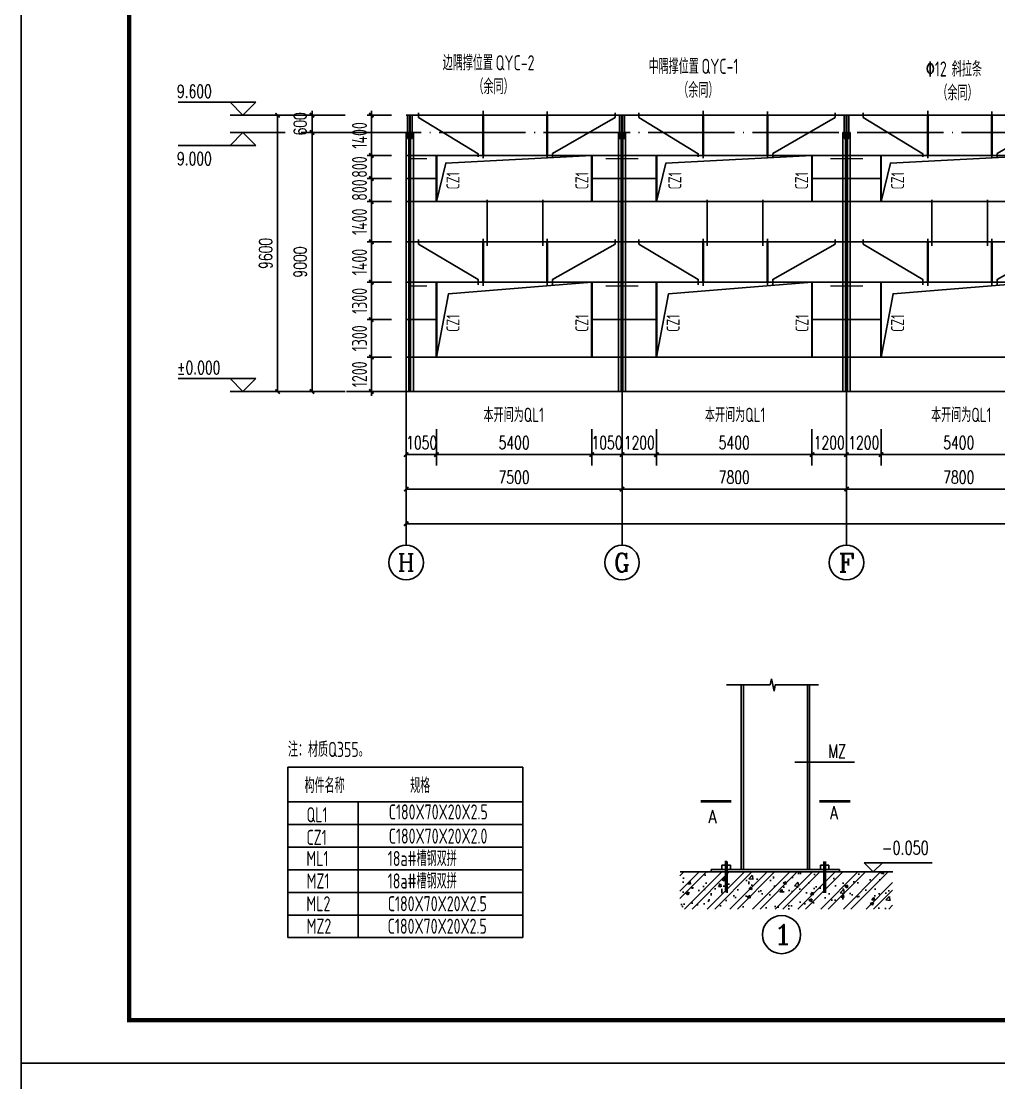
# Model space of a CAD drawing. Header units: millimetres. Extents: x 6950065 to 7140129, y 16284814 to 19754034.
# Drawn here: x 6955997 to 6989963, y 18150450 to 18187329 of the extents above; entities that cross this region are included whole.
import ezdxf
from ezdxf.enums import TextEntityAlignment as Align

# ---------------------------------------------------------------- set-up
doc = ezdxf.new("R2010")
doc.units = ezdxf.units.MM
doc.header["$LTSCALE"] = 1500
doc.header["$MEASUREMENT"] = 0
doc.linetypes.add('DOTE', pattern=[2.42, 2, -0.2, 0.02, -0.2])
doc.layers.get('Defpoints').update_dxf_attribs({"color": 1})
for name, color, linetype in [('03', 3, 'Continuous'), ('2', 2, 'Continuous'), ('3T_WOOD', 21, 'Continuous'), ('AXIS_TEXT', 7, 'Continuous'), ('AXIS_外部', 171, 'Continuous'), ('C型钢', 6, 'Continuous'), ('dim', 7, 'Continuous'), ('GY_QZ', 4, 'Continuous'), ('HYTK-GK', 7, 'Continuous'), ('L3', 3, 'Continuous'), ('LS', 2, 'Continuous'), ('PUB_DIM', 161, 'Continuous'), ('PUB_TEXT', 7, 'Continuous'), ('S-TEXT', 7, 'Continuous'), ('TEXT', 7, 'Continuous'), ('TK', 4, 'Continuous'), ('屋面隅撑', 7, 'Continuous'), ('檩条拉条', 253, 'Continuous'), ('钢梁', 27, 'Continuous')]:
    doc.layers.add(name, color=color, linetype=linetype)
doc.styles.add('_TCH_AXIS', font='COMPLEX', dxfattribs={"bigfont": 'GBCBIG'})
doc.styles.add('_TCH_DIM', font='SIMPLEX', dxfattribs={"bigfont": 'GBCBIG'})
doc.styles.add('_TCH_DIM_T3', font='SIMPLEX', dxfattribs={"width": 0.705882, "bigfont": 'GBCBIG'})
doc.styles.add('COMP', font='COMPLEX.shx', dxfattribs={"bigfont": 'hztxt'})
doc.styles.add('COMPLEX', font='COMPLEX')
doc.styles.add('ROMANS', font='romans', dxfattribs={"width": 0.65, "height": 231.275})
doc.styles.add('TSSD_Dimension', font='Tssdeng.shx', dxfattribs={"width": 0.7, "bigfont": 'hztxt.shx'})
doc.styles.add('TSSD_Label', font='Tssdeng.shx', dxfattribs={"width": 0.7, "bigfont": 'hztxt.shx'})
doc.styles.add('TSSD_REIN', font='tssdeng.shx', dxfattribs={"width": 0.7, "bigfont": 'tssdchn.shx'})
doc.dimstyles.new('_TCH_ARCH&&150', dxfattribs={"dimtxt": 446.25, "dimasz": 150, "dimexe": 375, "dimexo": 450, "dimgap": 189.375, "dimtad": 1, "dimdec": 0, "dimzin": 0, "dimdsep": 46, "dimtxsty": '_TCH_DIM_T3', "dimblk": 'ARCHTICK', "dimcen": 0.09, "dimclrt": 7, "dimazin": 2, "dimtfac": 1, "dimtdec": 0, "dimtix": 1, "dimtmove": 2, "dimatfit": 3, "dimfxl": 0, "dimtolj": 1, "dimtzin": 0, "dimarcsym": 0})
doc.dimstyles.new('TSSD_150_150', dxfattribs={"dimtxt": 525, "dimasz": 150, "dimexe": 150, "dimexo": 375, "dimgap": 150, "dimtad": 1, "dimdec": 0, "dimzin": 0, "dimdsep": 46, "dimtxsty": 'TSSD_Dimension', "dimblk": 'ARCHTICK', "dimcen": 0, "dimdle": 150, "dimclrt": 7, "dimadec": 0, "dimazin": 0, "dimtfac": 1, "dimtdec": 0, "dimtix": 1, "dimtmove": 2, "dimatfit": 3, "dimfxl": 0, "dimtolj": 1, "dimtzin": 0, "dimarcsym": 0})

# ---------------------------------------------------------------- blocks, each defined once
blk = doc.blocks.new('23432423424242')
at = {"layer": '钢梁', "color": 4}
for p, q in [((1579435, -175582), (1579435, -174770)), ((1579435, -174770), (1579601, -174770)), ((1579505, -175582), (1579505, -174770)), ((1579531, -175582), (1579531, -174770)), ((1579601, -175582), (1579601, -174770)), ((1579435, -175582), (1579601, -175582))]:
    blk.add_line(p, q, dxfattribs=at)
at = {"layer": '钢梁'}
for p, q in [((1579393, -184370), (1579393, -175370)), ((1579643, -175370), (1579393, -175370)), ((1579488, -184370), (1579488, -175370)), ((1579548, -184370), (1579548, -175370)), ((1579643, -184370), (1579643, -175370)), ((1579393, -184370), (1579643, -184370)), ((1579393, -184370), (1579643, -184370))]:
    blk.add_line(p, q, dxfattribs=at)
blk = doc.blocks.new('_ArchTick')
at = {"color": 0, "linetype": 'ByBlock', "const_width": 0.4}
blk.add_lwpolyline([(-0.5, -0.5), (0.5, 0.5)], dxfattribs=at)
blk = doc.blocks.new('*D139')
at = {"layer": 'Defpoints', "color": 0}
for p in [(6968162, 18175664), (6969232, 18175664), (6969232, 18174464)]:
    blk.add_point(p, dxfattribs=at)
at = {"layer": 'dim', "color": 0, "lineweight": -2}
for p, q in [((6968162, 18175664), (6968162, 18175814)), ((6968857, 18175664), (6968012, 18175664)), ((6968162, 18174464), (6968162, 18175664)), ((6968857, 18174464), (6968012, 18174464)), ((6968162, 18174464), (6968162, 18174314))]:
    blk.add_line(p, q, dxfattribs=at)
at = {"layer": 'dim', "color": 0, "lineweight": -2, "xscale": 150, "yscale": 150, "zscale": 150}
for p, rotation in [((6968162, 18175664), 270), ((6968162, 18174464), 90)]:
    blk.add_blockref('_ArchTick', p, dxfattribs=dict(at, rotation=rotation))
at = {"layer": 'dim', "color": 7, "insert": (6967750, 18175064), "char_height": 525, "attachment_point": 5, "rotation": 90, "style": 'TSSD_Dimension'}
blk.add_mtext('\\A1;1200', dxfattribs=at)
blk = doc.blocks.new('*D140')
at = {"layer": 'Defpoints', "color": 0}
for p in [(6968162, 18176964), (6969232, 18176964), (6969232, 18175664)]:
    blk.add_point(p, dxfattribs=at)
at = {"layer": 'dim', "color": 0, "lineweight": -2}
for p, q in [((6968857, 18176964), (6968012, 18176964)), ((6968162, 18175514), (6968162, 18177114)), ((6968857, 18175664), (6968012, 18175664))]:
    blk.add_line(p, q, dxfattribs=at)
at = {"layer": 'dim', "color": 0, "lineweight": -2, "xscale": 150, "yscale": 150, "zscale": 150}
for p, rotation in [((6968162, 18176964), 90), ((6968162, 18175664), 270)]:
    blk.add_blockref('_ArchTick', p, dxfattribs=dict(at, rotation=rotation))
at = {"layer": 'dim', "color": 7, "insert": (6967750, 18176314), "char_height": 525, "attachment_point": 5, "rotation": 90, "style": 'TSSD_Dimension'}
blk.add_mtext('\\A1;1300', dxfattribs=at)
blk = doc.blocks.new('*D141')
at = {"layer": 'Defpoints', "color": 0}
for p in [(6968162, 18178264), (6969232, 18178264), (6969232, 18176964)]:
    blk.add_point(p, dxfattribs=at)
at = {"layer": 'dim', "color": 0, "lineweight": -2}
for p, q in [((6968162, 18176814), (6968162, 18178414)), ((6968857, 18178264), (6968012, 18178264)), ((6968857, 18176964), (6968012, 18176964))]:
    blk.add_line(p, q, dxfattribs=at)
at = {"layer": 'dim', "color": 0, "lineweight": -2, "xscale": 150, "yscale": 150, "zscale": 150}
for p, rotation in [((6968162, 18178264), 90), ((6968162, 18176964), 270)]:
    blk.add_blockref('_ArchTick', p, dxfattribs=dict(at, rotation=rotation))
at = {"layer": 'dim', "color": 7, "insert": (6967750, 18177614), "char_height": 525, "attachment_point": 5, "rotation": 90, "style": 'TSSD_Dimension'}
blk.add_mtext('\\A1;1300', dxfattribs=at)
blk = doc.blocks.new('*D142')
at = {"layer": 'Defpoints', "color": 0}
for p in [(6968162, 18179664), (6969232, 18179664), (6969232, 18178264)]:
    blk.add_point(p, dxfattribs=at)
at = {"layer": 'dim', "color": 0, "lineweight": -2}
for p, q in [((6968857, 18179664), (6968012, 18179664)), ((6968162, 18178114), (6968162, 18179814)), ((6968857, 18178264), (6968012, 18178264))]:
    blk.add_line(p, q, dxfattribs=at)
at = {"layer": 'dim', "color": 0, "lineweight": -2, "xscale": 150, "yscale": 150, "zscale": 150}
for p, rotation in [((6968162, 18179664), 90), ((6968162, 18178264), 270)]:
    blk.add_blockref('_ArchTick', p, dxfattribs=dict(at, rotation=rotation))
at = {"layer": 'dim', "color": 7, "insert": (6967750, 18178964), "char_height": 525, "attachment_point": 5, "rotation": 90, "style": 'TSSD_Dimension'}
blk.add_mtext('\\A1;1400', dxfattribs=at)
blk = doc.blocks.new('*D143')
at = {"layer": 'Defpoints', "color": 0}
for p in [(6968162, 18181064), (6969232, 18181064), (6969232, 18179664)]:
    blk.add_point(p, dxfattribs=at)
at = {"layer": 'dim', "color": 0, "lineweight": -2}
for p, q in [((6968857, 18181064), (6968012, 18181064)), ((6968162, 18179514), (6968162, 18181214)), ((6968857, 18179664), (6968012, 18179664))]:
    blk.add_line(p, q, dxfattribs=at)
at = {"layer": 'dim', "color": 0, "lineweight": -2, "xscale": 150, "yscale": 150, "zscale": 150}
for p, rotation in [((6968162, 18181064), 90), ((6968162, 18179664), 270)]:
    blk.add_blockref('_ArchTick', p, dxfattribs=dict(at, rotation=rotation))
at = {"layer": 'dim', "color": 7, "insert": (6967750, 18180364), "char_height": 525, "attachment_point": 5, "rotation": 90, "style": 'TSSD_Dimension'}
blk.add_mtext('\\A1;1400', dxfattribs=at)
blk = doc.blocks.new('*D144')
at = {"layer": 'Defpoints', "color": 0}
for p in [(6968162, 18181864), (6969232, 18181864), (6969232, 18181064)]:
    blk.add_point(p, dxfattribs=at)
at = {"layer": 'dim', "color": 0, "lineweight": -2}
for p, q in [((6968857, 18181864), (6968012, 18181864)), ((6968162, 18181864), (6968162, 18182014)), ((6968162, 18181064), (6968162, 18181864)), ((6968857, 18181064), (6968012, 18181064)), ((6968162, 18181064), (6968162, 18180914))]:
    blk.add_line(p, q, dxfattribs=at)
at = {"layer": 'dim', "color": 0, "lineweight": -2, "xscale": 150, "yscale": 150, "zscale": 150}
for p, rotation in [((6968162, 18181864), 270), ((6968162, 18181064), 90)]:
    blk.add_blockref('_ArchTick', p, dxfattribs=dict(at, rotation=rotation))
at = {"layer": 'dim', "color": 7, "insert": (6967750, 18181464), "char_height": 525, "attachment_point": 5, "rotation": 90, "style": 'TSSD_Dimension'}
blk.add_mtext('\\A1;800', dxfattribs=at)
blk = doc.blocks.new('*D1227')
at = {"layer": 'Defpoints', "color": 0}
for p in [(6968162, 18184064), (6969232, 18184064), (6969232, 18182664)]:
    blk.add_point(p, dxfattribs=at)
at = {"layer": 'dim', "color": 0, "lineweight": -2}
for p, q in [((6968857, 18184064), (6968012, 18184064)), ((6968162, 18182514), (6968162, 18184214)), ((6968857, 18182664), (6968012, 18182664))]:
    blk.add_line(p, q, dxfattribs=at)
at = {"layer": 'dim', "color": 0, "lineweight": -2, "xscale": 150, "yscale": 150, "zscale": 150}
for p, rotation in [((6968162, 18184064), 90), ((6968162, 18182664), 270)]:
    blk.add_blockref('_ArchTick', p, dxfattribs=dict(at, rotation=rotation))
at = {"layer": 'dim', "color": 7, "insert": (6967750, 18183364), "char_height": 525, "attachment_point": 5, "rotation": 90, "style": 'TSSD_Dimension'}
blk.add_mtext('\\A1;1400', dxfattribs=at)
blk = doc.blocks.new('*D137')
at = {"layer": 'AXIS_外部', "color": 0, "lineweight": -2}
for p, q in [((6969372, 18173156), (6969372, 18171899)), ((6970422, 18173156), (6970422, 18171899)), ((6969372, 18172274), (6970422, 18172274))]:
    blk.add_line(p, q, dxfattribs=at)
at = {"layer": 'Defpoints', "color": 0}
for p in [(6969372, 18173606), (6970422, 18173606), (6970422, 18172274)]:
    blk.add_point(p, dxfattribs=at)
at = {"layer": 'AXIS_外部', "color": 0, "lineweight": -2, "xscale": 150, "yscale": 150, "zscale": 150, "rotation": 180}
blk.add_blockref('_ArchTick', (6969372, 18172274), dxfattribs=at)
at = {"layer": 'AXIS_外部', "color": 0, "lineweight": -2, "xscale": 150, "yscale": 150, "zscale": 150}
blk.add_blockref('_ArchTick', (6970422, 18172274), dxfattribs=at)
at = {"layer": 'AXIS_外部', "color": 7, "insert": (6969911, 18172687), "char_height": 446.2, "attachment_point": 5, "style": '_TCH_DIM_T3'}
blk.add_mtext('\\A1;1050', dxfattribs=at)
blk = doc.blocks.new('GDHFHGFH')
for p, q in [((5358760, 18537038), (5358760, 18538681)), ((5360988, 18537046), (5360988, 18538657)), ((5358896, 18533985), (5358896, 18535591)), ((5360833, 18533985), (5360833, 18535591)), ((5358760, 18532598), (5358760, 18534232)), ((5360988, 18532606), (5360988, 18534232))]:
    blk.add_line(p, q)
for points in [[(5356517, 18538604), (5356517, 18538448), (5358586, 18537185), (5358586, 18537075)], [(5363347, 18538604), (5363347, 18538448), (5361175, 18537194), (5361175, 18537072)], [(5356517, 18534204), (5356517, 18534048), (5358586, 18532822), (5358586, 18532630)], [(5363347, 18534204), (5363347, 18534048), (5361175, 18532822), (5361175, 18532630)]]:
    blk.add_lwpolyline(points)
at = {"layer": '檩条拉条', "color": 2, "const_width": 80}
for points in [[(5358760, 18537126), (5358760, 18538526)], [(5360988, 18537126), (5360988, 18538526)], [(5358760, 18532726), (5358760, 18534126)], [(5360988, 18532726), (5360988, 18534126)]]:
    blk.add_lwpolyline(points, dxfattribs=at)
blk = doc.blocks.new('*D136')
at = {"layer": 'AXIS_外部', "color": 0, "lineweight": -2}
for p, q in [((6970422, 18173156), (6970422, 18171899)), ((6975822, 18173156), (6975822, 18171899)), ((6970422, 18172274), (6975822, 18172274))]:
    blk.add_line(p, q, dxfattribs=at)
at = {"layer": 'Defpoints', "color": 0}
for p in [(6970422, 18173606), (6975822, 18173606), (6975822, 18172274)]:
    blk.add_point(p, dxfattribs=at)
at = {"layer": 'AXIS_外部', "color": 0, "lineweight": -2, "xscale": 150, "yscale": 150, "zscale": 150, "rotation": 180}
blk.add_blockref('_ArchTick', (6970422, 18172274), dxfattribs=at)
at = {"layer": 'AXIS_外部', "color": 0, "lineweight": -2, "xscale": 150, "yscale": 150, "zscale": 150}
blk.add_blockref('_ArchTick', (6975822, 18172274), dxfattribs=at)
at = {"layer": 'AXIS_外部', "color": 7, "insert": (6973122, 18172687), "char_height": 446.2, "attachment_point": 5, "style": '_TCH_DIM_T3'}
blk.add_mtext('\\A1;5400', dxfattribs=at)
blk = doc.blocks.new('*D138')
at = {"layer": 'AXIS_外部', "color": 0, "lineweight": -2}
for p, q in [((6975822, 18173156), (6975822, 18171899)), ((6976872, 18173156), (6976872, 18171899)), ((6975822, 18172274), (6976872, 18172274))]:
    blk.add_line(p, q, dxfattribs=at)
at = {"layer": 'Defpoints', "color": 0}
for p in [(6975822, 18173606), (6976872, 18173606), (6976872, 18172274)]:
    blk.add_point(p, dxfattribs=at)
at = {"layer": 'AXIS_外部', "color": 0, "lineweight": -2, "xscale": 150, "yscale": 150, "zscale": 150, "rotation": 180}
blk.add_blockref('_ArchTick', (6975822, 18172274), dxfattribs=at)
at = {"layer": 'AXIS_外部', "color": 0, "lineweight": -2, "xscale": 150, "yscale": 150, "zscale": 150}
blk.add_blockref('_ArchTick', (6976872, 18172274), dxfattribs=at)
at = {"layer": 'AXIS_外部', "color": 7, "insert": (6976351, 18172687), "char_height": 446.2, "attachment_point": 5, "style": '_TCH_DIM_T3'}
blk.add_mtext('\\A1;1050', dxfattribs=at)
blk = doc.blocks.new('*D130')
at = {"layer": 'AXIS_外部', "color": 0, "lineweight": -2}
for p, q in [((6984672, 18173156), (6984672, 18171899)), ((6985872, 18173156), (6985872, 18171899)), ((6984672, 18172274), (6984522, 18172274)), ((6984672, 18172274), (6985872, 18172274)), ((6985872, 18172274), (6986022, 18172274))]:
    blk.add_line(p, q, dxfattribs=at)
at = {"layer": 'Defpoints', "color": 0}
for p in [(6984672, 18173606), (6985872, 18173606), (6985872, 18172274)]:
    blk.add_point(p, dxfattribs=at)
at = {"layer": 'AXIS_外部', "color": 0, "lineweight": -2, "xscale": 150, "yscale": 150, "zscale": 150}
blk.add_blockref('_ArchTick', (6984672, 18172274), dxfattribs=at)
at = {"layer": 'AXIS_外部', "color": 0, "lineweight": -2, "xscale": 150, "yscale": 150, "zscale": 150, "rotation": 180}
blk.add_blockref('_ArchTick', (6985872, 18172274), dxfattribs=at)
at = {"layer": 'AXIS_外部', "color": 7, "insert": (6985272, 18172687), "char_height": 446.2, "attachment_point": 5, "style": '_TCH_DIM_T3'}
blk.add_mtext('\\A1;1200', dxfattribs=at)
blk = doc.blocks.new('*D131')
at = {"layer": 'AXIS_外部', "color": 0, "lineweight": -2}
for p, q in [((6985872, 18173156), (6985872, 18171899)), ((6991272, 18173156), (6991272, 18171899)), ((6985872, 18172274), (6991272, 18172274))]:
    blk.add_line(p, q, dxfattribs=at)
at = {"layer": 'Defpoints', "color": 0}
for p in [(6985872, 18173606), (6991272, 18173606), (6991272, 18172274)]:
    blk.add_point(p, dxfattribs=at)
at = {"layer": 'AXIS_外部', "color": 0, "lineweight": -2, "xscale": 150, "yscale": 150, "zscale": 150, "rotation": 180}
blk.add_blockref('_ArchTick', (6985872, 18172274), dxfattribs=at)
at = {"layer": 'AXIS_外部', "color": 0, "lineweight": -2, "xscale": 150, "yscale": 150, "zscale": 150}
blk.add_blockref('_ArchTick', (6991272, 18172274), dxfattribs=at)
at = {"layer": 'AXIS_外部', "color": 7, "insert": (6988572, 18172687), "char_height": 446.2, "attachment_point": 5, "style": '_TCH_DIM_T3'}
blk.add_mtext('\\A1;5400', dxfattribs=at)
blk = doc.blocks.new('*D148')
at = {"layer": 'AXIS_外部', "color": 0, "lineweight": -2}
for p, q in [((6976872, 18173156), (6976872, 18171899)), ((6978072, 18173156), (6978072, 18171899)), ((6976872, 18172274), (6976722, 18172274)), ((6976872, 18172274), (6978072, 18172274)), ((6978072, 18172274), (6978222, 18172274))]:
    blk.add_line(p, q, dxfattribs=at)
at = {"layer": 'Defpoints', "color": 0}
for p in [(6976872, 18173606), (6978072, 18173606), (6978072, 18172274)]:
    blk.add_point(p, dxfattribs=at)
at = {"layer": 'AXIS_外部', "color": 0, "lineweight": -2, "xscale": 150, "yscale": 150, "zscale": 150}
blk.add_blockref('_ArchTick', (6976872, 18172274), dxfattribs=at)
at = {"layer": 'AXIS_外部', "color": 0, "lineweight": -2, "xscale": 150, "yscale": 150, "zscale": 150, "rotation": 180}
blk.add_blockref('_ArchTick', (6978072, 18172274), dxfattribs=at)
at = {"layer": 'AXIS_外部', "color": 7, "insert": (6977472, 18172687), "char_height": 446.2, "attachment_point": 5, "style": '_TCH_DIM_T3'}
blk.add_mtext('\\A1;1200', dxfattribs=at)
blk = doc.blocks.new('*D149')
at = {"layer": 'AXIS_外部', "color": 0, "lineweight": -2}
for p, q in [((6978072, 18173156), (6978072, 18171899)), ((6983472, 18173156), (6983472, 18171899)), ((6978072, 18172274), (6983472, 18172274))]:
    blk.add_line(p, q, dxfattribs=at)
at = {"layer": 'Defpoints', "color": 0}
for p in [(6978072, 18173606), (6983472, 18173606), (6983472, 18172274)]:
    blk.add_point(p, dxfattribs=at)
at = {"layer": 'AXIS_外部', "color": 0, "lineweight": -2, "xscale": 150, "yscale": 150, "zscale": 150, "rotation": 180}
blk.add_blockref('_ArchTick', (6978072, 18172274), dxfattribs=at)
at = {"layer": 'AXIS_外部', "color": 0, "lineweight": -2, "xscale": 150, "yscale": 150, "zscale": 150}
blk.add_blockref('_ArchTick', (6983472, 18172274), dxfattribs=at)
at = {"layer": 'AXIS_外部', "color": 7, "insert": (6980772, 18172687), "char_height": 446.2, "attachment_point": 5, "style": '_TCH_DIM_T3'}
blk.add_mtext('\\A1;5400', dxfattribs=at)
blk = doc.blocks.new('*D150')
at = {"layer": 'AXIS_外部', "color": 0, "lineweight": -2}
for p, q in [((6983472, 18173156), (6983472, 18171899)), ((6984672, 18173156), (6984672, 18171899)), ((6983472, 18172274), (6983322, 18172274)), ((6983472, 18172274), (6984672, 18172274)), ((6984672, 18172274), (6984822, 18172274))]:
    blk.add_line(p, q, dxfattribs=at)
at = {"layer": 'Defpoints', "color": 0}
for p in [(6983472, 18173606), (6984672, 18173606), (6984672, 18172274)]:
    blk.add_point(p, dxfattribs=at)
at = {"layer": 'AXIS_外部', "color": 0, "lineweight": -2, "xscale": 150, "yscale": 150, "zscale": 150}
blk.add_blockref('_ArchTick', (6983472, 18172274), dxfattribs=at)
at = {"layer": 'AXIS_外部', "color": 0, "lineweight": -2, "xscale": 150, "yscale": 150, "zscale": 150, "rotation": 180}
blk.add_blockref('_ArchTick', (6984672, 18172274), dxfattribs=at)
at = {"layer": 'AXIS_外部', "color": 7, "insert": (6984072, 18172687), "char_height": 446.2, "attachment_point": 5, "style": '_TCH_DIM_T3'}
blk.add_mtext('\\A1;1200', dxfattribs=at)
blk = doc.blocks.new('*D157')
at = {"layer": 'Defpoints', "color": 0}
for p in [(6968162, 18182664), (6969232, 18182664), (6969232, 18181864)]:
    blk.add_point(p, dxfattribs=at)
at = {"layer": 'dim', "color": 0, "lineweight": -2}
for p, q in [((6968162, 18182664), (6968162, 18182814)), ((6968857, 18182664), (6968012, 18182664)), ((6968162, 18181864), (6968162, 18182664)), ((6968857, 18181864), (6968012, 18181864)), ((6968162, 18181864), (6968162, 18181714))]:
    blk.add_line(p, q, dxfattribs=at)
at = {"layer": 'dim', "color": 0, "lineweight": -2, "xscale": 150, "yscale": 150, "zscale": 150}
for p, rotation in [((6968162, 18182664), 270), ((6968162, 18181864), 90)]:
    blk.add_blockref('_ArchTick', p, dxfattribs=dict(at, rotation=rotation))
at = {"layer": 'dim', "color": 7, "insert": (6967750, 18182264), "char_height": 525, "attachment_point": 5, "rotation": 90, "style": 'TSSD_Dimension'}
blk.add_mtext('\\A1;800', dxfattribs=at)
blk = doc.blocks.new('34321423432')
h = blk.add_hatch()
h.set_pattern_fill('AR-CONC', color=256, scale=167.215104, style=0)
h.set_pattern_definition([(50, (-910019.4, 7031483.9), (1199.36736, -104.93105), [125.41133, -1379.52461]), (355, (-910019.4, 7031483.9), (-232.01319, 1257.77886), [100.32906, -1103.61969]), (100.4514, (-909919.5, 7031475.2), (967.355064, 1152.84705), [106.583225, -1172.41551]), (46.1842, (-910019.4, 7031818.4), (1784.58823, -276.77279), [188.117, -2069.28691]), (96.6356, (-909870.7, 7031795.3), (1562.89722, 1628.87221), [159.87484, -1758.62299]), (351.1842, (-910019.4, 7031818.4), (1562.89594, 1628.87343), [150.4936, -1655.42953]), (21, (-909852.2, 7031734.75), (998.11875, -673.239597), [125.41133, -1379.52461]), (326, (-909852.2, 7031734.8), (406.85999, 1212.5604), [100.32906, -1103.61969]), (71.4514, (-909769, 7031678.6), (1404.97914, 539.319706), [106.583225, -1172.41551]), (37.5, (-910019.4, 7031483.93), (20.333115, 556.648804), [0, -1090.242478, 0, -1120.341197, 0, -1107.800064]), (7.5, (-910019.4, 7031483.9), (439.892, 659.515954), [0, -638.761697, 0, -1065.160213, 0, -422.218138]), (327.5, (-910392.3, 7031483.93), (892.631742, -37.715152), [0, -418.03776, 0, -1304.27781, 0, -1730.676327]), (317.5, (-910559.5, 7031483.9), (975.17536, 167.39065), [0, -543.44909, 0, -866.17424, 0, -1229.031015])])
h.paths.add_polyline_path([(8046545, 20759949), (8044472, 20759949), (8039456, 20759949), (8038228, 20759949), (8038228, 20758498), (8046545, 20758498)])
h = blk.add_hatch()
h.set_pattern_fill('ANSI32', color=256, scale=1672.15104, style=0)
h.set_pattern_definition([(45, (-910019.4, 7031483.9), (-443.396002, 443.396002), []), (45, (-909723.8, 7031483.9), (-443.396002, 443.396002), [])])
h.paths.add_polyline_path([(8046545, 20759949), (8044472, 20759949), (8039456, 20759949), (8038228, 20759949), (8038228, 20758498), (8046545, 20758498)])
for p, q in [((8045060, 20764234), (8042728, 20764234)), ((8040008, 20759153), (8040008, 20760380)), ((8040041, 20759153), (8040041, 20760380)), ((8040074, 20759131), (8040074, 20760358)), ((8043853, 20759131), (8043853, 20760358)), ((8043887, 20759131), (8043887, 20760358)), ((8043920, 20759131), (8043920, 20760358)), ((8039456, 20759949), (8038235, 20759949)), ((8044472, 20759949), (8046548, 20759949))]:
    blk.add_line(p, q)
at = {"const_width": 52.3}
blk.add_lwpolyline([(8041456, 20757499, 1), (8042949, 20757499, 1)], format="xyb", close=True, dxfattribs=at)
at = {"layer": '03'}
for p, q in [((8040056, 20767264), (8041756, 20767264)), ((8040626, 20767264), (8040626, 20760049)), ((8040710, 20767264), (8040710, 20760049)), ((8041756, 20767264), (8041812, 20767490)), ((8041812, 20767490), (8041909, 20767013)), ((8041909, 20767013), (8041956, 20767264)), ((8041956, 20767264), (8043645, 20767264)), ((8043218, 20767264), (8043218, 20760049)), ((8043302, 20767264), (8043302, 20760049)), ((8045436, 20760303), (8048095, 20760303)), ((8045791, 20759949), (8045436, 20760303)), ((8045791, 20759949), (8046146, 20760303)), ((8039456, 20760049), (8044472, 20760049)), ((8039456, 20759949), (8044472, 20759949)), ((8044472, 20760049), (8044472, 20759949)), ((8044689, 20759949), (8046251, 20759949)), ((8039456, 20759124), (8039456, 20759023))]:
    blk.add_line(p, q, dxfattribs=at)
at = {"layer": '03', "color": 2}
for p, q in [((8039874, 20760216), (8040208, 20760216)), ((8040208, 20760216), (8040208, 20760049)), ((8043720, 20760216), (8044054, 20760216)), ((8043720, 20760216), (8043720, 20760049)), ((8044054, 20760216), (8044054, 20760049)), ((8039874, 20759291), (8039874, 20759124))]:
    blk.add_line(p, q, dxfattribs=at)
at = {"layer": '03', "const_width": 100}
for points in [[(8039043, 20762704), (8040243, 20762704)], [(8043686, 20762704), (8044887, 20762704)]]:
    blk.add_lwpolyline(points, dxfattribs=at)
at = {"layer": 'PUB_DIM'}
for p, q in [((8039874, 20760216), (8039874, 20760049)), ((8039456, 20760049), (8039456, 20759949))]:
    blk.add_line(p, q, dxfattribs=at)
at = {"style": 'COMP', "width": 2.333333}
blk.add_attdef('1', text='', height=762, dxfattribs=at).set_placement((8041875, 20757127), (8042637, 20757127), align=Align.FIT)
at = {"layer": 'L3', "style": 'ROMANS'}
for s, height, width, p in [('MZ', 525, 0.7, (8044031, 20764411)), ('A', 502, 0.8, (8039349, 20761861)), ('A', 502, 0.8, (8044096, 20762017))]:
    blk.add_text(s, height=height, dxfattribs=dict(at, width=width)).set_placement(p)
at = {"layer": 'L3', "style": 'ROMANS', "width": 0.7}
blk.add_text('-0.050', height=525, dxfattribs=at).set_placement((8046131, 20760472, 0), align=Align.BOTTOM_LEFT)
blk = doc.blocks.new('GeYuanFrame_60728603', base_point=(18.76, 4.34))
at = {"layer": 'TK'}
blk.add_lwpolyline([(18.76, 424.34), (612.76, 424.34), (612.76, 4.34), (18.76, 4.34), (18.76, 424.34)], dxfattribs=at)
at = {"layer": 'TK', "const_width": 1}
blk.add_lwpolyline([(602.76, 414.34), (43.76, 414.34), (43.76, 14.34), (602.76, 14.34)], close=True, dxfattribs=at)
blk = doc.blocks.new('*D1571')
at = {"layer": 'AXIS_外部', "color": 0, "lineweight": -2}
for p, q in [((6984672, 18172714), (6984672, 18170699)), ((6992472, 18172714), (6992472, 18170699)), ((6984672, 18171074), (6992472, 18171074))]:
    blk.add_line(p, q, dxfattribs=at)
at = {"layer": 'Defpoints', "color": 0}
for p in [(6984672, 18173164), (6992472, 18173164), (6992472, 18171074)]:
    blk.add_point(p, dxfattribs=at)
at = {"layer": 'AXIS_外部', "color": 0, "lineweight": -2, "xscale": 150, "yscale": 150, "zscale": 150, "rotation": 180}
blk.add_blockref('_ArchTick', (6984672, 18171074), dxfattribs=at)
at = {"layer": 'AXIS_外部', "color": 0, "lineweight": -2, "xscale": 150, "yscale": 150, "zscale": 150}
blk.add_blockref('_ArchTick', (6992472, 18171074), dxfattribs=at)
at = {"layer": 'AXIS_外部', "color": 7, "insert": (6988572, 18171487), "char_height": 446.2, "attachment_point": 5, "style": '_TCH_DIM_T3'}
blk.add_mtext('\\A1;7800', dxfattribs=at)
blk = doc.blocks.new('*D1572')
at = {"layer": 'AXIS_外部', "color": 0, "lineweight": -2}
for p, q in [((6976872, 18172714), (6976872, 18170699)), ((6984672, 18172714), (6984672, 18170699)), ((6976872, 18171074), (6984672, 18171074))]:
    blk.add_line(p, q, dxfattribs=at)
at = {"layer": 'Defpoints', "color": 0}
for p in [(6976872, 18173164), (6984672, 18173164), (6984672, 18171074)]:
    blk.add_point(p, dxfattribs=at)
at = {"layer": 'AXIS_外部', "color": 0, "lineweight": -2, "xscale": 150, "yscale": 150, "zscale": 150, "rotation": 180}
blk.add_blockref('_ArchTick', (6976872, 18171074), dxfattribs=at)
at = {"layer": 'AXIS_外部', "color": 0, "lineweight": -2, "xscale": 150, "yscale": 150, "zscale": 150}
blk.add_blockref('_ArchTick', (6984672, 18171074), dxfattribs=at)
at = {"layer": 'AXIS_外部', "color": 7, "insert": (6980772, 18171487), "char_height": 446.2, "attachment_point": 5, "style": '_TCH_DIM_T3'}
blk.add_mtext('\\A1;7800', dxfattribs=at)
blk = doc.blocks.new('*D1573')
at = {"layer": 'AXIS_外部', "color": 0, "lineweight": -2}
for p, q in [((6969372, 18172714), (6969372, 18170699)), ((6976872, 18172714), (6976872, 18170699)), ((6969372, 18171074), (6976872, 18171074))]:
    blk.add_line(p, q, dxfattribs=at)
at = {"layer": 'Defpoints', "color": 0}
for p in [(6969372, 18173164), (6976872, 18173164), (6976872, 18171074)]:
    blk.add_point(p, dxfattribs=at)
at = {"layer": 'AXIS_外部', "color": 0, "lineweight": -2, "xscale": 150, "yscale": 150, "zscale": 150, "rotation": 180}
blk.add_blockref('_ArchTick', (6969372, 18171074), dxfattribs=at)
at = {"layer": 'AXIS_外部', "color": 0, "lineweight": -2, "xscale": 150, "yscale": 150, "zscale": 150}
blk.add_blockref('_ArchTick', (6976872, 18171074), dxfattribs=at)
at = {"layer": 'AXIS_外部', "color": 7, "insert": (6973122, 18171487), "char_height": 446.2, "attachment_point": 5, "style": '_TCH_DIM_T3'}
blk.add_mtext('\\A1;7500', dxfattribs=at)
blk = doc.blocks.new('*D1574')
at = {"layer": 'Defpoints', "color": 0}
for p in [(6964901, 18184064), (6967697, 18184064), (6967697, 18174464)]:
    blk.add_point(p, dxfattribs=at)
at = {"layer": 'PUB_DIM', "color": 0, "lineweight": -2}
for p, q in [((6967247, 18184064), (6964526, 18184064)), ((6964901, 18174464), (6964901, 18184064)), ((6967247, 18174464), (6964526, 18174464))]:
    blk.add_line(p, q, dxfattribs=at)
at = {"layer": 'PUB_DIM', "color": 0, "lineweight": -2, "xscale": 150, "yscale": 150, "zscale": 150}
for p, rotation in [((6964901, 18184064), 90), ((6964901, 18174464), 270)]:
    blk.add_blockref('_ArchTick', p, dxfattribs=dict(at, rotation=rotation))
at = {"layer": 'PUB_DIM', "color": 7, "insert": (6964489, 18179264), "char_height": 446.2, "attachment_point": 5, "rotation": 90, "style": '_TCH_DIM_T3'}
blk.add_mtext('\\A1;9600', dxfattribs=at)
blk = doc.blocks.new('*D1575')
at = {"layer": 'Defpoints', "color": 0}
for p in [(6966101, 18183464), (6967697, 18183464), (6967697, 18174464)]:
    blk.add_point(p, dxfattribs=at)
at = {"layer": 'PUB_DIM', "color": 0, "lineweight": -2}
for p, q in [((6967247, 18183464), (6965726, 18183464)), ((6966101, 18174464), (6966101, 18183464)), ((6967247, 18174464), (6965726, 18174464))]:
    blk.add_line(p, q, dxfattribs=at)
at = {"layer": 'PUB_DIM', "color": 0, "lineweight": -2, "xscale": 150, "yscale": 150, "zscale": 150}
for p, rotation in [((6966101, 18183464), 90), ((6966101, 18174464), 270)]:
    blk.add_blockref('_ArchTick', p, dxfattribs=dict(at, rotation=rotation))
at = {"layer": 'PUB_DIM', "color": 7, "insert": (6965689, 18178964), "char_height": 446.2, "attachment_point": 5, "rotation": 90, "style": '_TCH_DIM_T3'}
blk.add_mtext('\\A1;9000', dxfattribs=at)
blk = doc.blocks.new('*D1576')
at = {"layer": 'Defpoints', "color": 0}
for p in [(6966101, 18184064), (6967697, 18184064), (6967697, 18183464)]:
    blk.add_point(p, dxfattribs=at)
at = {"layer": 'PUB_DIM', "color": 0, "lineweight": -2}
for p, q in [((6967247, 18184064), (6965726, 18184064)), ((6966101, 18184064), (6966101, 18184214)), ((6966101, 18183464), (6966101, 18184064)), ((6967247, 18183464), (6965726, 18183464)), ((6966101, 18183464), (6966101, 18183314))]:
    blk.add_line(p, q, dxfattribs=at)
at = {"layer": 'PUB_DIM', "color": 0, "lineweight": -2, "xscale": 150, "yscale": 150, "zscale": 150}
for p, rotation in [((6966101, 18184064), 270), ((6966101, 18183464), 90)]:
    blk.add_blockref('_ArchTick', p, dxfattribs=dict(at, rotation=rotation))
at = {"layer": 'PUB_DIM', "color": 7, "insert": (6965689, 18183764), "char_height": 446.2, "attachment_point": 5, "rotation": 90, "style": '_TCH_DIM_T3'}
blk.add_mtext('\\A1;600', dxfattribs=at)
blk = doc.blocks.new('*D1577')
at = {"layer": 'AXIS_外部', "color": 0, "lineweight": -2}
for p, q in [((6969372, 18171514), (6969372, 18169499)), ((7023372, 18171514), (7023372, 18169499)), ((6969372, 18169874), (7023372, 18169874))]:
    blk.add_line(p, q, dxfattribs=at)
at = {"layer": 'Defpoints', "color": 0}
for p in [(6969372, 18171964), (7023372, 18171964), (7023372, 18169874)]:
    blk.add_point(p, dxfattribs=at)
at = {"layer": 'AXIS_外部', "color": 0, "lineweight": -2, "xscale": 150, "yscale": 150, "zscale": 150, "rotation": 180}
blk.add_blockref('_ArchTick', (6969372, 18169874), dxfattribs=at)
at = {"layer": 'AXIS_外部', "color": 0, "lineweight": -2, "xscale": 150, "yscale": 150, "zscale": 150}
blk.add_blockref('_ArchTick', (7023372, 18169874), dxfattribs=at)
at = {"layer": 'AXIS_外部', "color": 7, "insert": (6996372, 18170287), "char_height": 446.2, "attachment_point": 5, "style": '_TCH_DIM_T3'}
blk.add_mtext('\\A1;54000', dxfattribs=at)
blk = doc.blocks.new('_AXISO')
blk.add_circle((0, 0), 0.5)
at = {"layer": 'AXIS_TEXT', "style": 'COMPLEX', "width": 1.041667}
blk.add_attdef('A', text='', height=0.56, dxfattribs=at).set_placement((-0.25, -0.28), (0.25, -0.28), align=Align.FIT)

msp = doc.modelspace()

# ---------------------------------------------------------------- linework, layer by layer
at = {"layer": '2'}
for p, q in [((6965263.7, 18161416.2), (6973421.9, 18161416.2)), ((6965263.7, 18161416.2), (6965263.7, 18155493)), ((6965263.7, 18160207.6), (6973421.9, 18160207.6)), ((6967704.3, 18160207.6), (6967704.3, 18155493)), ((6965263.7, 18159421.9), (6973421.9, 18159421.9)), ((6965263.7, 18158636.1), (6973421.9, 18158636.1)), ((6965263.7, 18157850.3), (6973421.9, 18157850.3)), ((6965263.7, 18157850.3), (6973421.9, 18157850.3)), ((6965263.7, 18157064.5), (6973421.9, 18157064.5)), ((6965263.7, 18156278.8), (6973421.9, 18156278.8)), ((6965263.7, 18155493), (6973421.9, 18155493))]:
    msp.add_line(p, q, dxfattribs=at)
at = {"layer": '3T_WOOD'}
for p, q in [((6973421.9, 18161416.2), (6965263.7, 18161416.2)), ((6965263.7, 18161416.2), (6965263.7, 18155493)), ((6973421.9, 18155493), (6973421.9, 18161416.2))]:
    msp.add_line(p, q, dxfattribs=at)
at = {"layer": 'AXIS_外部'}
for p, q in [((6969372.1, 18171672.5), (6969372.1, 18169122.5)), ((6969372.1, 18171672.5), (6969372.1, 18169122.5)), ((6976872.1, 18171672.5), (6976872.1, 18169122.5)), ((6984672.1, 18171672.5), (6984672.1, 18169122.5))]:
    msp.add_line(p, q, dxfattribs=at)
for centre in [(6976872.1, 18168522.5), (6984672.1, 18168522.5)]:
    msp.add_circle(centre, 600, dxfattribs=at)
at = {"layer": 'C型钢', "color": 3}
for points in [[(6955997, 19754034.2), (6955997, 16284813.9)], [(6969372.1, 18184063.7), (7023372.1, 18184063.7)]]:
    msp.add_lwpolyline(points, dxfattribs=at)
at = {"layer": 'C型钢', "color": 3, "const_width": 75}
for points in [[(6970424.1, 18182663.7), (6970424.1, 18181063.7)], [(6975824.1, 18182663.7), (6975824.1, 18181063.7)], [(6978072.1, 18182663.7), (6978072.1, 18181063.7)], [(6983472.1, 18182663.7), (6983472.1, 18181063.7)], [(6985872.1, 18182663.7), (6985872.1, 18181063.7)], [(6970424.1, 18178263.7), (6970424.1, 18175663.7)], [(6975824.1, 18178263.7), (6975824.1, 18175663.7)], [(6978072.1, 18178263.7), (6978072.1, 18175663.7)], [(6983472.1, 18178263.7), (6983472.1, 18175663.7)], [(6985872.1, 18178263.7), (6985872.1, 18175663.7)]]:
    msp.add_lwpolyline(points, dxfattribs=at)
at = {"layer": 'Defpoints'}
for p, q in [((6984672.1, 18184063.7), (6984672.1, 18173053)), ((6969372.1, 18182863.7), (6969372.1, 18171853)), ((6976872.1, 18182863.7), (6976872.1, 18171853))]:
    msp.add_line(p, q, dxfattribs=at)
at = {"layer": 'Defpoints', "color": 6}
for p, q in [((6984422.1, 18175663.7), (6969372.1, 18175663.7)), ((7007822.1, 18175663.7), (6984422.1, 18175663.7)), ((7025340.3, 18174463.7), (6967296.8, 18174463.7))]:
    msp.add_line(p, q, dxfattribs=at)
for points in [[(7023372.1, 18184063.7), (6969372.1, 18184063.7)], [(7023372.1, 18182663.7), (6969372.1, 18182663.7)], [(6970424.1, 18181863.7), (6969372.1, 18181863.7)], [(6978072.1, 18181863.7), (6975824.1, 18181863.7)], [(6985872.1, 18181863.7), (6983472.1, 18181863.7)], [(7023372.1, 18181063.7), (6969372.1, 18181063.7)], [(6976872.1, 18179663.7), (6969372.1, 18179663.7)], [(7009145.9, 18179663.7), (6975843.9, 18179663.7)], [(6978922.1, 18178263.7), (6969372.1, 18178263.7)], [(7002322.1, 18178263.7), (6977428.6, 18178263.7)], [(6970424.1, 18176963.7), (6969372.1, 18176963.7)], [(6978072.1, 18176963.7), (6975824.1, 18176963.7)], [(6985872.1, 18176963.7), (6983472.1, 18176963.7)]]:
    msp.add_lwpolyline(points, dxfattribs=at)
at = {"layer": 'Defpoints', "color": 8, "linetype": 'DOTE'}
msp.add_lwpolyline([(6966889.4, 18183463.7), (7023372.1, 18183463.7)], dxfattribs=at)
at = {"layer": 'GY_QZ', "color": 3}
for points in [[(6970424.1, 18181063.7), (6970748.4, 18182402.2), (6975824.1, 18182663.7)], [(6978072.1, 18181063.7), (6978396.4, 18182402.2), (6983472.1, 18182663.7)], [(6985872.1, 18181063.7), (6986196.4, 18182402.2), (6991272.1, 18182663.7)], [(6970424.1, 18175663.7), (6970843.9, 18177859.3), (6975824.1, 18178263.7)], [(6978072.1, 18175663.7), (6978491.9, 18177859.3), (6983472.1, 18178263.7)], [(6985872.1, 18175663.7), (6986291.9, 18177859.3), (6991272.1, 18178263.7)]]:
    msp.add_lwpolyline(points, dxfattribs=at)
at = {"layer": 'PUB_DIM'}
for p, q in [((6964151.5, 18184513.7), (6961451.5, 18184513.7)), ((6963701.5, 18184063.7), (6963251.5, 18184513.7)), ((6963701.5, 18184063.7), (6964151.5, 18184513.7)), ((6965162.8, 18184063.7), (6963251.5, 18184063.7)), ((6963701.5, 18183463.7), (6963251.5, 18183013.7)), ((6965162.8, 18183463.7), (6963251.5, 18183463.7)), ((6963701.5, 18183463.7), (6964151.5, 18183013.7)), ((6964151.5, 18183013.7), (6961451.5, 18183013.7)), ((6964151.5, 18174913.7), (6961451.5, 18174913.7)), ((6963701.5, 18174463.7), (6963251.5, 18174913.7)), ((6963701.5, 18174463.7), (6964151.5, 18174913.7)), ((6965162.8, 18174463.7), (6963251.5, 18174463.7))]:
    msp.add_line(p, q, dxfattribs=at)
at = {"layer": 'S-TEXT', "color": 3}
for points in [[(6973892.2, 18185466.2, 0, 0, 0), (6970686.2, 18185466.2, 0, 0, 0), (6970110.8, 18182994.5, 120, 0, 0), (6970008.8, 18182556.2, 0, 0, 0)], [(6980804.5, 18185343.1, 0, 0, 0), (6977938.6, 18185343.1, 0, 0, 0), (6977518.9, 18182999.2, 120, 0, 0), (6977439.6, 18182556.2, 0, 0, 0)], [(6989760.2, 18185250.2, 0, 0, 0), (6987061.9, 18185250.2, 0, 0, 0), (6986489.9, 18184123.8, 120, 0, 0), (6986286.2, 18183722.6, 0, 0, 0)]]:
    msp.add_lwpolyline(points, format="xyseb", dxfattribs=at)
at = {"layer": '屋面隅撑', "color": 4, "const_width": 50}
for points in [[(6970094.6, 18182556.2), (6969527.1, 18182556.2)], [(6976872.1, 18182556.2), (6976304.6, 18182556.2)], [(6977439.6, 18182556.2), (6976872.1, 18182556.2)], [(6984672.1, 18182556.2), (6984104.6, 18182556.2)], [(6985239.6, 18182556.2), (6984672.1, 18182556.2)], [(6970094.6, 18178133.9), (6969527.1, 18178133.9)], [(6976872.1, 18178133.9), (6976304.6, 18178133.9)], [(6977439.6, 18178133.9), (6976872.1, 18178133.9)], [(6984672.1, 18178133.9), (6984104.6, 18178133.9)], [(6985239.6, 18178133.9), (6984672.1, 18178133.9)]]:
    msp.add_lwpolyline(points, dxfattribs=at)

# ---------------------------------------------------------------- block references
for p in [(5389979.1, 18358833.2), (5397354.1, 18358833.2), (5405154.1, 18358833.2)]:
    msp.add_blockref('23432423424242', p)
at = {"layer": 'AXIS_外部'}
ref = msp.add_blockref('_AXISO', (6969372.1, 18168522.5), dxfattribs=dict(at, xscale=1200, yscale=1200, zscale=1200))
ref.add_attrib('A', 'H', dxfattribs={"layer": 'AXIS_TEXT', "height": 608.3, "style": '_TCH_AXIS'}).set_placement((6969082.4, 18168218.4), (6969661.7, 18168218.4), align=Align.FIT)
at = {"layer": 'C型钢', "color": 3, "xscale": 150, "yscale": 150, "zscale": 150}
msp.add_blockref('GeYuanFrame_60728603', (6955997, 18151126.6), dxfattribs=at)
at = {"layer": 'C型钢', "color": 3}
for p in [(1613285.1, -354462.3), (1620935.1, -354462.3), (1628735.1, -354462.3)]:
    msp.add_blockref('GDHFHGFH', p, dxfattribs=at)
at = {"layer": 'HYTK-GK', "xscale": 0.8887999774435534, "yscale": 0.8887999793060124, "zscale": 0.88879997778}
msp.add_blockref('34321423432', (-165495.1, -293666.9), dxfattribs=at).add_auto_attribs({'1': '1'})

# ---------------------------------------------------------------- texts
at = {"layer": 'AXIS_外部', "color": 7, "style": '_TCH_AXIS'}
msp.add_text('G', height=637.8, dxfattribs=at).set_placement((6976598.7, 18168203.6), (6977145.4, 18168203.6), align=Align.FIT)
at = {"layer": 'AXIS_外部', "color": 7, "style": '_TCH_AXIS', "width": 1.125}
msp.add_text('F', height=637.8, dxfattribs=at).set_placement((6984398.7, 18168203.6), (6984945.4, 18168203.6), align=Align.FIT)
at = {"layer": 'LS', "style": 'TSSD_REIN', "width": 0.7}
for p in [(6971224.9, 18181486.3), (6975704.3, 18181486.3), (6978934.3, 18181486.3), (6983337.3, 18181486.3), (6986672.9, 18181486.3), (6971224.9, 18176537.6), (6975704.3, 18176537.6), (6978872.9, 18176537.6), (6983352.3, 18176537.6), (6986672.9, 18176537.6)]:
    msp.add_text('CZ1', height=450, rotation=90, dxfattribs=at).set_placement(p)
at = {"layer": 'PUB_TEXT'}
for s, height, style, width, p in [('9.600', 446.25, '_TCH_DIM', 0.705882, (6961406.5, 18184671.2)), ('9.000', 446.25, '_TCH_DIM', 0.705882, (6961406.5, 18182331.2)), ('%%P0.000', 446.25, '_TCH_DIM', 0.705882, (6961406.5, 18175071.2)), ('注：材质Q355。', 525, 'TSSD_REIN', 0.7, (6965263.7, 18161768.6)), ('构件名称', 525, 'TSSD_REIN', 0.7, (6965839.5, 18160515.8)), ('规格', 525, 'TSSD_REIN', 0.7, (6969510.6, 18160515.8)), ('QL1', 525, 'TSSD_REIN', 0.7, (6965907.5, 18159499.6)), ('CZ1', 525, 'TSSD_REIN', 0.7, (6965907.5, 18158713.2)), ('ML1', 525, 'TSSD_REIN', 0.7, (6965904.6, 18157979.8)), ('MZ1', 525, 'TSSD_REIN', 0.7, (6965912.3, 18157198.5)), ('ML2', 525, 'TSSD_REIN', 0.7, (6965904.6, 18156408.2)), ('MZ2', 525, 'TSSD_REIN', 0.7, (6965912.3, 18155627))]:
    msp.add_text(s, height=height, dxfattribs=dict(at, style=style, width=width)).set_placement(p)
at = {"layer": 'PUB_TEXT', "color": 1, "style": 'TSSD_REIN', "width": 0.7}
for s, p in [('C180X70X20X2.5', (6968765.4, 18159597.1)), ('C180X70X20X2.0', (6968765.4, 18158757.1)), ('18a#槽钢双拼', (6968732.2, 18157979.8)), ('18a#槽钢双拼', (6968730, 18157198.5)), ('C180X70X20X2.5', (6968732.2, 18156408.2)), ('C180X70X20X2.5', (6968730, 18155627))]:
    msp.add_text(s, height=525, dxfattribs=at).set_placement(p)
at = {"layer": 'S-TEXT', "color": 3, "style": 'TSSD_REIN', "width": 0.7}
for s, p in [('边隅撑位置', (6970642.5, 18185623.7)), ('QYC-2', (6972480, 18185623.7)), ('中隅撑位置', (6977793.7, 18185500.6)), ('QYC-1', (6979631.2, 18185500.6)), ('（余同）', (6971709, 18184796.1)), ('（余同）', (6978824.9, 18184673))]:
    msp.add_text(s, height=525, dxfattribs=at).set_placement(p)
for s, p in [('%%13012', (6987426.3, 18185407.7)), ('斜拉条', (6988330.9, 18185407.7)), ('（余同）', (6987830.9, 18184580.1))]:
    msp.add_text(s, height=525, rotation=360, dxfattribs=at).set_placement(p)
at = {"layer": 'TEXT', "style": 'TSSD_Label', "width": 0.7}
for p in [(6972059.2, 18173403.4), (6979751.2, 18173403.4), (6987610.4, 18173403.4)]:
    msp.add_text('本开间为QL1', height=500, dxfattribs=at).set_placement(p)

# ---------------------------------------------------------------- dimensions: what is measured, and where the dimension line sits
at = {"layer": 'AXIS_外部'}
for base, p1, p2, picture, middle in [((6970422.1, 18172274), (6969372.1, 18173606), (6970422.1, 18173606), '*D137', (6969910.7, 18172686.5)), ((6976872.1, 18172274), (6975822.1, 18173606), (6976872.1, 18173606), '*D138', (6976350.7, 18172686.5))]:
    dim = msp.add_linear_dim(base=base, p1=p1, p2=p2, angle=0, dimstyle='_TCH_ARCH&&150', dxfattribs=at)
    dim.commit()
    dim.dimension.update_dxf_attribs({"geometry": picture, "text_midpoint": middle, "dimtype": 129})
for p1, p2, distance, picture, middle in [((6970422.1, 18173606), (6975822.1, 18173606), -1331.9, '*D136', (6973122.1, 18172686.5)), ((6976872.1, 18173606), (6978072.1, 18173606), -1331.9, '*D148', (6977472.1, 18172686.5)), ((6978072.1, 18173606), (6983472.1, 18173606), -1331.9, '*D149', (6980772.1, 18172686.5)), ((6983472.1, 18173606), (6984672.1, 18173606), -1331.9, '*D150', (6984072.1, 18172686.5)), ((6984672.1, 18173606), (6985872.1, 18173606), -1331.9, '*D130', (6985272.1, 18172686.5)), ((6985872.1, 18173606), (6991272.1, 18173606), -1331.9, '*D131', (6988572.1, 18172686.5)), ((6969372.1, 18173163.7), (6976872.1, 18173163.7), -2089.6, '*D1573', (6973122.1, 18171486.5)), ((6976872.1, 18173163.7), (6984672.1, 18173163.7), -2089.6, '*D1572', (6980772.1, 18171486.5)), ((6984672.1, 18173163.7), (6992472.1, 18173163.7), -2089.6, '*D1571', (6988572.1, 18171486.5)), ((6969372.1, 18171963.7), (7023372.1, 18171963.7), -2089.6, '*D1577', (6996372.1, 18170286.5))]:
    dim = msp.add_aligned_dim(p1=p1, p2=p2, distance=distance, dimstyle='_TCH_ARCH&&150', dxfattribs=at)
    dim.commit()
    dim.dimension.update_dxf_attribs({"geometry": picture, "text_midpoint": middle})
at = {"layer": 'dim'}
for base, p1, p2, picture, middle in [((6968162.1, 18184063.7), (6969231.8, 18182663.7), (6969231.8, 18184063.7), '*D1227', (6967749.6, 18183363.7)), ((6968162.1, 18182663.7), (6969231.8, 18181863.7), (6969231.8, 18182663.7), '*D157', (6967749.6, 18182263.7)), ((6968162.1, 18181863.7), (6969231.8, 18181063.7), (6969231.8, 18181863.7), '*D144', (6967749.6, 18181463.7)), ((6968162.1, 18181063.7), (6969231.8, 18179663.7), (6969231.8, 18181063.7), '*D143', (6967749.6, 18180363.7)), ((6968162.1, 18179663.7), (6969231.8, 18178263.7), (6969231.8, 18179663.7), '*D142', (6967749.6, 18178963.7)), ((6968162.1, 18178263.7), (6969231.8, 18176963.7), (6969231.8, 18178263.7), '*D141', (6967749.6, 18177613.7)), ((6968162.1, 18176963.7), (6969231.8, 18175663.7), (6969231.8, 18176963.7), '*D140', (6967749.6, 18176313.7))]:
    dim = msp.add_linear_dim(base=base, p1=p1, p2=p2, angle=270, dimstyle='TSSD_150_150', dxfattribs=at)
    dim.commit()
    dim.dimension.update_dxf_attribs({"geometry": picture, "text_midpoint": middle})
dim = msp.add_aligned_dim(p1=(6969231.8, 18174463.7), p2=(6969231.8, 18175663.7), distance=1069.7, dimstyle='TSSD_150_150', dxfattribs=at)
dim.commit()
dim.dimension.update_dxf_attribs({"geometry": '*D139', "text_midpoint": (6967749.6, 18175063.7)})
at = {"layer": 'PUB_DIM'}
for p1, p2, distance, picture, middle in [((6967696.6, 18174463.7), (6967696.6, 18184063.7), 2795.2, '*D1574', (6964489, 18179263.7)), ((6967696.6, 18183463.7), (6967696.6, 18184063.7), 1595.2, '*D1576', (6965689, 18183763.7)), ((6967696.6, 18174463.7), (6967696.6, 18183463.7), 1595.2, '*D1575', (6965689, 18178963.7))]:
    dim = msp.add_aligned_dim(p1=p1, p2=p2, distance=distance, dimstyle='_TCH_ARCH&&150', dxfattribs=at)
    dim.commit()
    dim.dimension.update_dxf_attribs({"geometry": picture, "text_midpoint": middle})

doc.saveas('drawing.dxf')
